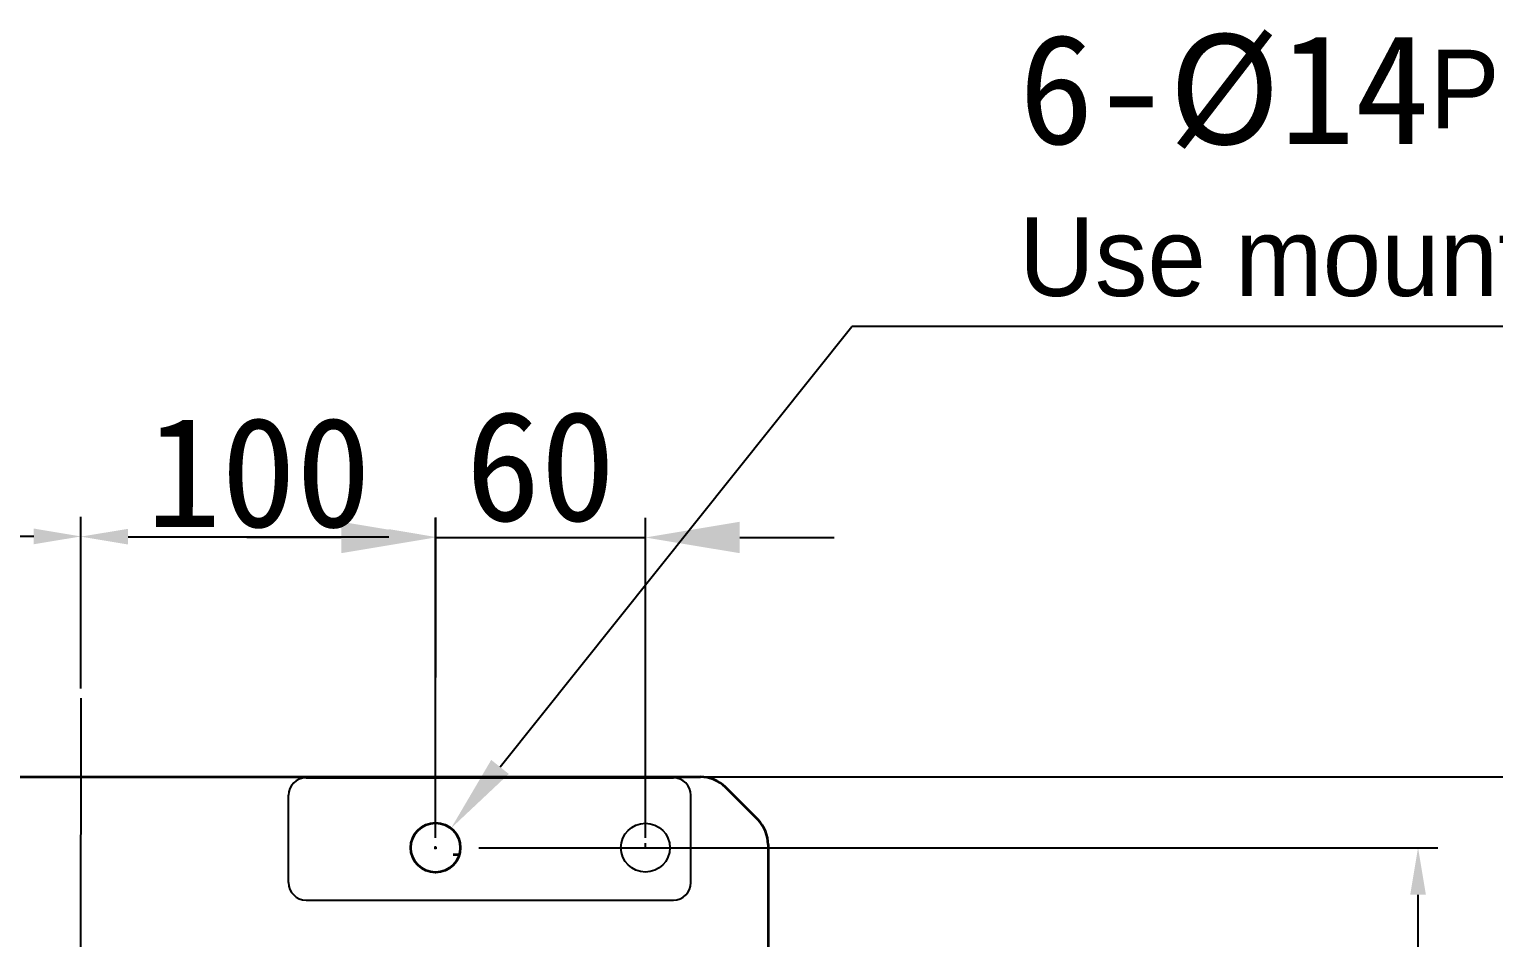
# Model space of a CAD drawing. Header units: millimetres. Extents: x 4086 to 8300, y 123 to 1549.
# Drawn here: x 6987.4 to 7080.5, y 1369.2 to 1427 of the extents above; entities that cross this region are included whole.
import ezdxf

# ---------------------------------------------------------------- set-up
doc = ezdxf.new("R2010")
doc.units = ezdxf.units.MM
doc.linetypes.add('PHANTOM', pattern=[0.8, 0.45, -0.05, 0.1, -0.05, 0.1, -0.05])
doc.layers.add('中心线', color=7, linetype='Continuous')
doc.layers.add('标注', color=7, linetype='Continuous', lineweight=25)
doc.layers.add('粗线', color=7, linetype='PHANTOM', lineweight=35)
doc.styles.get("Standard").update_dxf_attribs({"font": 'simsun.ttc'})
doc.styles.add('思源黑', font='SourceHanSansCN-Normal.ttf')
doc.dimstyles.new('半径标注', dxfattribs={"dimtxt": 7, "dimasz": 6, "dimexe": 1.25, "dimexo": 0.625, "dimgap": 1, "dimtad": 1, "dimtoh": 1, "dimlfac": 2, "dimdsep": 46, "dimtxsty": '思源黑', "dimcen": 2.5, "dimadec": 0, "dimazin": 0, "dimtfac": 1, "dimtmove": 0, "dimatfit": 3, "dimfxl": 1, "dimarcsym": 0})
doc.dimstyles.new('直径标注', dxfattribs={"dimtxt": 5, "dimasz": 5, "dimexe": 1.5, "dimexo": 0, "dimtad": 1, "dimtoh": 1, "dimdec": 0, "dimlfac": 10, "dimdsep": 46, "dimtxsty": 'Standard', "dimblk": '_FILLED', "dimcen": 0.09, "dimadec": 0, "dimazin": 0, "dimtol": 1, "dimtp": 0.001, "dimtm": 0.001, "dimtfac": 1, "dimtdec": 0, "dimtofl": 0, "dimtmove": 0, "dimatfit": 3, "dimldrblk": '_FILLED', "dimfxl": 1, "dimtolj": 1, "dimarcsym": 0})
doc.dimstyles.new('直线标注', dxfattribs={"dimtxt": 7, "dimasz": 3, "dimexe": 1.25, "dimexo": 0.625, "dimtad": 1, "dimlfac": 4, "dimdsep": 46, "dimtxsty": 'Standard', "dimcen": 2.5, "dimadec": 0, "dimazin": 0, "dimtm": 1e-09, "dimtfac": 1, "dimtmove": 0, "dimatfit": 3, "dimfxl": 1, "dimarcsym": 0})

# ---------------------------------------------------------------- blocks, each defined once
blk = doc.blocks.new('*D2166')
at = {"layer": 'Defpoints', "color": 0}
for p in [(7027.548, 1379.435), (7094.882, 1379.435), (7024.007, 1325.435)]:
    blk.add_point(p, dxfattribs=at)
at = {"layer": '标注', "color": 0, "linetype": 'Continuous', "lineweight": -2}
for p, q in [((7028.173, 1379.435), (7096.132, 1379.435)), ((7094.882, 1328.435), (7094.882, 1376.435)), ((7024.632, 1325.435), (7096.132, 1325.435))]:
    blk.add_line(p, q, dxfattribs=at)
at = {"layer": '标注', "color": 0}
for points in [[(7095.382, 1376.435), (7094.382, 1376.435), (7094.882, 1379.435)], [(7094.382, 1328.435), (7095.382, 1328.435), (7094.882, 1325.435)]]:
    blk.add_solid(points, dxfattribs=at)
at = {"layer": '标注', "color": 0, "insert": (7087.257, 1352.043), "char_height": 7, "attachment_point": 2, "rotation": 90}
blk.add_mtext('240', dxfattribs=at)
blk = doc.blocks.new('*D2167')
at = {"layer": 'Defpoints', "color": 0}
for p in [(7015.34, 1374.935), (7075.687, 1374.935), (7013.622, 1329.935)]:
    blk.add_point(p, dxfattribs=at)
at = {"layer": '标注', "color": 0, "linetype": 'Continuous', "lineweight": -2}
for p, q in [((7015.965, 1374.935), (7076.937, 1374.935)), ((7075.687, 1332.935), (7075.687, 1371.935)), ((7014.247, 1329.935), (7076.937, 1329.935))]:
    blk.add_line(p, q, dxfattribs=at)
at = {"layer": '标注', "color": 0}
for points in [[(7076.187, 1371.935), (7075.187, 1371.935), (7075.687, 1374.935)], [(7075.187, 1332.935), (7076.187, 1332.935), (7075.687, 1329.935)]]:
    blk.add_solid(points, dxfattribs=at)
at = {"layer": '标注', "color": 0, "insert": (7068.062, 1352.296), "char_height": 7, "attachment_point": 2, "rotation": 90}
blk.add_mtext('200', dxfattribs=at)
blk = doc.blocks.new('_FILLED')
at = {"color": 0, "linetype": 'ByBlock'}
blk.add_solid([(0, 0), (-1, 0.143), (-1, -0.143)], dxfattribs=at)
blk = doc.blocks.new('*D2169')
at = {"layer": 'Defpoints', "color": 0}
for p in [(7014.189, 1376.166), (7012.225, 1373.704)]:
    blk.add_point(p, dxfattribs=at)
at = {"layer": '标注', "color": 0, "linetype": 'Continuous', "lineweight": -2}
for p in [(7017.308, 1380.075), (7165.996, 1408.097)]:
    blk.add_line(p, (7039.67, 1408.097), dxfattribs=at)
at = {"layer": '标注', "color": 0, "linetype": 'Continuous'}
for p, q in [((7013.117, 1374.935), (7013.297, 1374.935)), ((7013.207, 1374.845), (7013.207, 1375.025))]:
    blk.add_line(p, q, dxfattribs=at)
at = {"layer": '标注', "color": 0, "linetype": 'ByBlock', "lineweight": -2, "xscale": 5, "yscale": 5, "zscale": 5, "rotation": 231.4099169123892}
blk.add_blockref('_FILLED', (7014.189, 1376.166), dxfattribs=at)
at = {"layer": '标注', "color": 0, "insert": (7050.306, 1426.716), "char_height": 5, "attachment_point": 1}
blk.add_mtext('\\A1;{\\H1.4x;6-%%C14\\A1;\\fSource Han Sans CN Normal|b0|i0|c134|p34;\\H0.714286x;\\C7;Penetration ( mounting hole\\C0;）\\P\\C256;Use mounting screws M12}', dxfattribs=at)
blk = doc.blocks.new('*D2174')
at = {"layer": 'Defpoints', "color": 0}
for p in [(6968.229, 1394.768), (6990.644, 1384.442), (6968.207, 1374.935)]:
    blk.add_point(p, dxfattribs=at)
at = {"layer": '标注', "color": 0, "linetype": 'Continuous', "lineweight": -2}
for p, q in [((6968.208, 1375.56), (6968.231, 1396.018)), ((6990.645, 1385.067), (6990.657, 1395.992)), ((6987.656, 1394.746), (6971.229, 1394.764))]:
    blk.add_line(p, q, dxfattribs=at)
at = {"layer": '标注', "color": 0}
for points in [[(6971.23, 1395.264), (6971.229, 1394.264), (6968.229, 1394.768)], [(6987.655, 1394.246), (6987.656, 1395.246), (6990.656, 1394.742)]]:
    blk.add_solid(points, dxfattribs=at)
at = {"layer": '标注', "color": 0, "insert": (6979.451, 1402.38), "char_height": 7, "attachment_point": 2, "rotation": 359.93525}
blk.add_mtext('100', dxfattribs=at)
blk = doc.blocks.new('*D2175')
at = {"layer": 'Defpoints', "color": 0}
for p in [(7013.229, 1394.706), (6990.644, 1384.442), (7013.207, 1374.935)]:
    blk.add_point(p, dxfattribs=at)
at = {"layer": '标注', "color": 0, "linetype": 'Continuous', "lineweight": -2}
for p, q in [((6990.645, 1385.067), (6990.657, 1395.981)), ((7013.208, 1375.56), (7013.231, 1395.956)), ((6993.656, 1394.728), (7010.229, 1394.709))]:
    blk.add_line(p, q, dxfattribs=at)
at = {"layer": '标注', "color": 0}
for points in [[(6993.656, 1395.228), (6993.655, 1394.228), (6990.656, 1394.731)], [(7010.229, 1394.209), (7010.23, 1395.209), (7013.229, 1394.706)]]:
    blk.add_solid(points, dxfattribs=at)
at = {"layer": '标注', "color": 0, "insert": (7001.961, 1402.343), "char_height": 7, "attachment_point": 2, "rotation": 359.93525}
blk.add_mtext('100', dxfattribs=at)
blk = doc.blocks.new('*D2212')
at = {"color": 0, "lineweight": -2}
for p, q in [((7013.207, 1375.56), (7013.207, 1395.926)), ((7026.553, 1375.56), (7026.553, 1395.926)), ((7007.207, 1394.676), (7001.207, 1394.676)), ((7013.207, 1394.676), (7026.553, 1394.676)), ((7032.553, 1394.676), (7038.553, 1394.676))]:
    blk.add_line(p, q, dxfattribs=at)
at = {"color": 0}
for points in [[(7007.207, 1393.676), (7007.207, 1395.676), (7013.207, 1394.676)], [(7032.553, 1395.676), (7032.553, 1393.676), (7026.553, 1394.676)]]:
    blk.add_solid(points, dxfattribs=at)
at = {"layer": 'Defpoints', "color": 0}
for p in [(7026.553, 1394.676), (7013.207, 1374.935), (7026.553, 1374.935)]:
    blk.add_point(p, dxfattribs=at)
at = {"color": 0, "insert": (7019.88, 1399.176), "char_height": 7, "attachment_point": 5}
blk.add_mtext('60', dxfattribs=at)

msp = doc.modelspace()

# ---------------------------------------------------------------- linework, layer by layer
for p, q in [((7004.97705, 1379.38387), (7028.33205, 1379.38387)), ((7026.55262, 1374.9353), (7026.55262, 1375.22043))]:
    msp.add_line(p, q)
at = {"color": 7, "linetype": 'Continuous'}
for p, q in [((7003.8649, 1372.71102), (7003.8649, 1378.27173)), ((7029.44419, 1372.71102), (7029.44419, 1378.27173)), ((7004.97705, 1371.59887), (7028.33205, 1371.59887))]:
    msp.add_line(p, q, dxfattribs=at)
for centre in [(7013.2069, 1374.9353), (7026.55262, 1374.9353)]:
    msp.add_circle(centre, 1.557, dxfattribs=at)
for centre, start, end in [((7004.97705, 1378.27173), 90, 180), ((7028.33205, 1378.27173), 0, 90), ((7004.97705, 1372.71102), 180, 270), ((7028.33205, 1372.71102), 270, 0)]:
    msp.add_arc(centre, 1.11214, start, end, dxfattribs=at)
at = {"layer": '中心线', "color": 7, "linetype": 'Continuous'}
msp.add_line((6990.64399, 1384.4423), (6990.57274, 1321.38773), dxfattribs=at)
at = {"layer": '粗线', "color": 7, "linetype": 'Continuous'}
for p, q in [((6966.88888, 1379.4353), (7030.04992, 1379.4353)), ((7033.69789, 1376.71931), (7031.64091, 1378.77629))]:
    msp.add_line(p, q, dxfattribs=at)
at = {"layer": '粗线', "linetype": 'Continuous'}
msp.add_line((7034.3569, 1375.12832), (7034.3569, 1329.74228), dxfattribs=at)
at = {"layer": '粗线', "color": 7, "linetype": 'Continuous'}
msp.add_circle((7013.2069, 1374.9353), 1.575, dxfattribs=at)
for centre, start, end in [((7030.04992, 1377.1853), 45, 90), ((7032.1069, 1375.12832), 0, 45)]:
    msp.add_arc(centre, 2.25, start, end, dxfattribs=at)
msp.add_open_spline([(7014.69252, 1374.48292), (7014.57232, 1374.4825), (7014.45211, 1374.48198), (7014.3319, 1374.48285)], degree=3, dxfattribs=at)

# ---------------------------------------------------------------- dimensions: what is measured, and where the dimension line sits
dim = msp.add_linear_dim(base=(7026.55262, 1394.67627), p1=(7013.2069, 1374.9353), p2=(7026.55262, 1374.9353), text='60', dimstyle='半径标注', override={"dimtxsty": 'Standard'})
dim.commit()
dim.dimension.update_dxf_attribs({"geometry": '*D2212', "text_midpoint": (7019.87976, 1399.17627)})
at = {"layer": '标注', "linetype": 'Continuous'}
dim = msp.add_diameter_dim_2p(p1=(7012.22451, 1373.70424), p2=(7014.1893, 1376.16637), text='{\\H1.4x;6-%%C14\\A1;\\fSource Han Sans CN Normal|b0|i0|c134|p34;\\H0.714286x;\\C7;Penetration ( mounting hole\\C0;）\\P\\C256;Use mounting screws M12}', dimstyle='直径标注', override={"dimtxsty": 'Standard'}, dxfattribs=at)
dim.commit()
dim.dimension.update_dxf_attribs({"geometry": '*D2169', "text_midpoint": (7108.15097, 1408.09691), "dimtype": 163})
for base, p2, angle, picture, middle in [((6968.22932, 1394.76773), (6968.2069, 1374.9353), 179.9352542, '*D2174', (6979.44247, 1394.75506)), ((7013.22924, 1394.70559), (7013.2069, 1374.9353), 359.9352542, '*D2175', (7001.95196, 1394.71834))]:
    dim = msp.add_linear_dim(base=base, p1=(6990.64399, 1384.4423), p2=p2, angle=angle, text='100', dimstyle='直线标注', dxfattribs=at)
    dim.commit()
    dim.dimension.update_dxf_attribs({"geometry": picture, "text_midpoint": middle, "dimtype": 160})
for base, p1, p2, text, picture, middle in [((7094.88233, 1379.4353), (7024.0069, 1325.4353), (7027.54776, 1379.4353), '240', '*D2166', (7094.88233, 1352.04316)), ((7075.68727, 1374.9353), (7013.62153, 1329.9353), (7015.33992, 1374.9353), '200', '*D2167', (7075.68727, 1352.29595))]:
    dim = msp.add_linear_dim(base=base, p1=p1, p2=p2, angle=90, text=text, dimstyle='直线标注', override={"dimtxsty": 'Standard'}, dxfattribs=at)
    dim.commit()
    dim.dimension.update_dxf_attribs({"geometry": picture, "text_midpoint": middle, "dimtype": 160})

doc.saveas('drawing.dxf')
